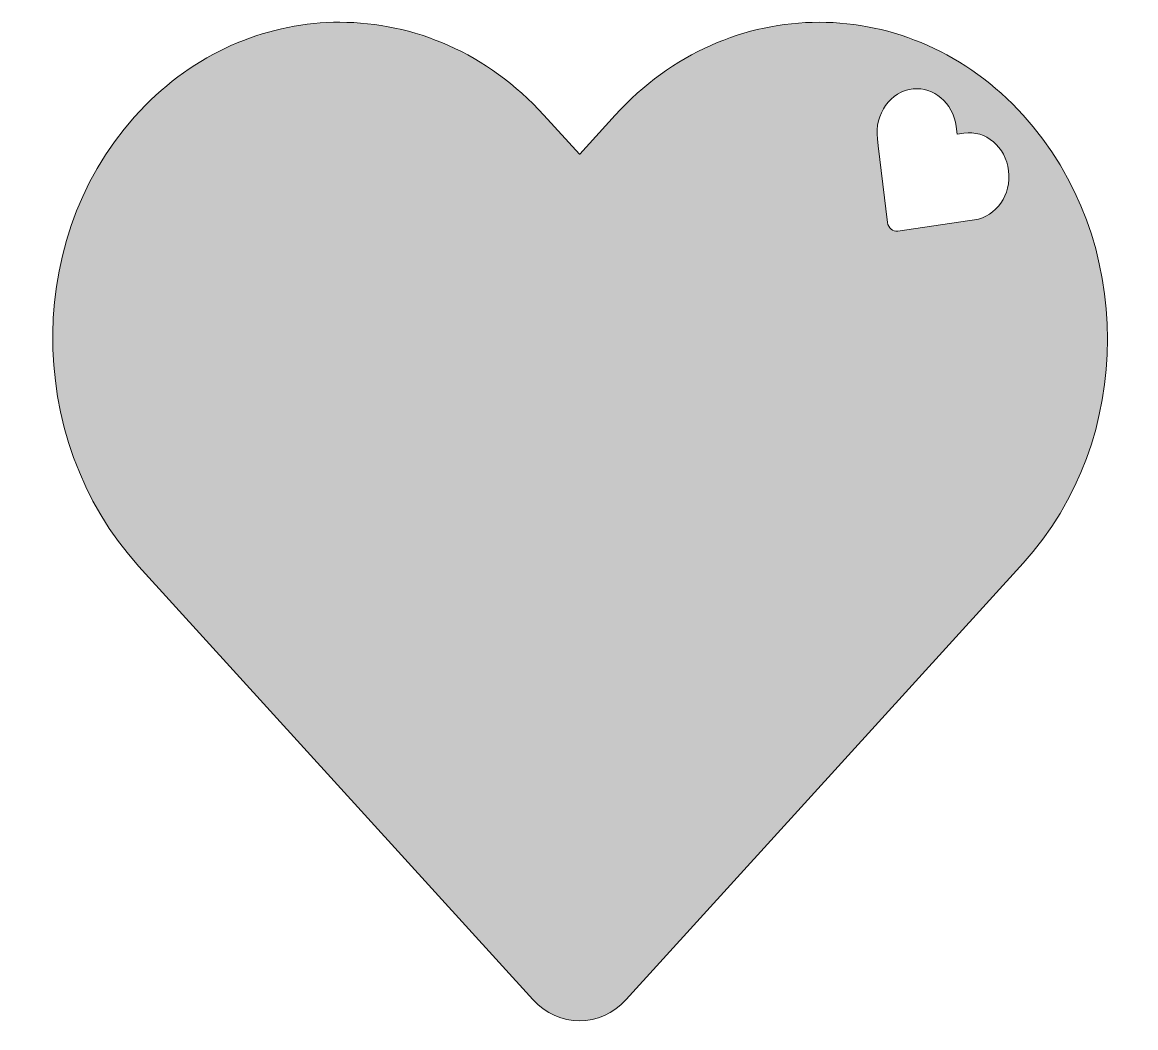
# Model space of a CAD drawing. Header units: inches. Extents: x 43.78 to 50.1, y -18.43 to -12.72.
import ezdxf

# ---------------------------------------------------------------- set-up
doc = ezdxf.new("R2010")
doc.units = ezdxf.units.IN
doc.header["$MEASUREMENT"] = 0
doc.layers.add('_U+0421_U+043B_U+043E_U+0439 1', color=7, linetype='Continuous')

msp = doc.modelspace()

# ---------------------------------------------------------------- hatches: boundary and pattern name
at = {"layer": '_U+0421_U+043B_U+043E_U+0439 1', "true_color": 0xffffff}
h = msp.add_hatch(color=7, dxfattribs=at)
h.dxf.hatch_style = 2
edge = h.paths.add_edge_path()
edge.add_spline(control_points=[(49.458, -13.2479), (49.1385, -12.8966), (48.7198, -12.7208), (48.3009, -12.7208), (47.882, -12.7208), (47.4633, -12.8966), (47.1438, -13.2479), (47.1438, -13.2479), (46.9422, -13.4697), (46.9422, -13.4697), (46.9416, -13.4703), (46.9405, -13.4703), (46.9398, -13.4697), (46.9398, -13.4697), (46.7383, -13.2479), (46.7383, -13.2479), (46.4187, -12.8966), (45.9999, -12.7208), (45.581, -12.7208), (45.1852, -12.7208), (44.7894, -12.8778), (44.4774, -13.1917), (43.7865, -13.8868), (43.7786, -15.0833), (44.4408, -15.8114), (44.4408, -15.8114), (46.6762, -18.2697), (46.6762, -18.2697), (46.8224, -18.4305), (47.0595, -18.4305), (47.2058, -18.2697), (47.2058, -18.2697), (49.458, -15.7929), (49.458, -15.7929), (50.0972, -15.0902), (50.0972, -13.9506), (49.458, -13.2479)], knot_values=[0, 0, 0, 0, 1, 1, 1, 2, 2, 2, 3, 3, 3, 4, 4, 4, 5, 5, 5, 6, 6, 6, 7, 7, 7, 8, 8, 8, 9, 9, 9, 10, 10, 10, 11, 11, 11, 12, 12, 12, 12], degree=3, periodic=1)
edge = h.paths.add_edge_path()
edge.add_spline(control_points=[(49.1823, -13.8427), (49.1823, -13.8427), (49.143, -13.8485), (49.143, -13.8485), (49.143, -13.8485), (48.7469, -13.907), (48.7469, -13.907), (48.7185, -13.9111), (48.6926, -13.8892), (48.6888, -13.8581), (48.6888, -13.8581), (48.6356, -13.4225), (48.6356, -13.4225), (48.6356, -13.4225), (48.6309, -13.3829), (48.6309, -13.3829), (48.6137, -13.2421), (48.7056, -13.1117), (48.8342, -13.0992), (48.8924, -13.0935), (48.9477, -13.1127), (48.9911, -13.1491), (49.037, -13.1877), (49.0695, -13.2455), (49.0779, -13.3134), (49.0779, -13.3134), (49.083, -13.3562), (49.083, -13.3562), (49.083, -13.3564), (49.0831, -13.3565), (49.0833, -13.3565), (49.0833, -13.3565), (49.1223, -13.3507), (49.1223, -13.3507), (49.1841, -13.3417), (49.2433, -13.3609), (49.2892, -13.3994), (49.3352, -13.4381), (49.3677, -13.4958), (49.3759, -13.5638), (49.3926, -13.6996), (49.3058, -13.8245), (49.1823, -13.8427)], knot_values=[0, 0, 0, 0, 1, 1, 1, 2, 2, 2, 3, 3, 3, 4, 4, 4, 5, 5, 5, 6, 6, 6, 7, 7, 7, 8, 8, 8, 9, 9, 9, 10, 10, 10, 11, 11, 11, 12, 12, 12, 13, 13, 13, 14, 14, 14, 14], degree=3, periodic=1)

# ---------------------------------------------------------------- linework, layer by layer
at = {"layer": '_U+0421_U+043B_U+043E_U+0439 1', "lineweight": 0}
for points, knots in [([(49.458, -13.2479), (49.1385, -12.8966), (48.7198, -12.7208), (48.3009, -12.7208), (47.882, -12.7208), (47.4633, -12.8966), (47.1438, -13.2479), (47.1438, -13.2479), (46.9422, -13.4697), (46.9422, -13.4697), (46.9416, -13.4703), (46.9405, -13.4703), (46.9398, -13.4697), (46.9398, -13.4697), (46.7383, -13.2479), (46.7383, -13.2479), (46.4187, -12.8966), (45.9999, -12.7208), (45.581, -12.7208), (45.1852, -12.7208), (44.7894, -12.8778), (44.4774, -13.1917), (43.7865, -13.8868), (43.7786, -15.0833), (44.4408, -15.8114), (44.4408, -15.8114), (46.6762, -18.2697), (46.6762, -18.2697), (46.8224, -18.4305), (47.0595, -18.4305), (47.2058, -18.2697), (47.2058, -18.2697), (49.458, -15.7929), (49.458, -15.7929), (50.0972, -15.0902), (50.0972, -13.9506), (49.458, -13.2479)], [0, 0, 0, 0, 1, 1, 1, 2, 2, 2, 3, 3, 3, 4, 4, 4, 5, 5, 5, 6, 6, 6, 7, 7, 7, 8, 8, 8, 9, 9, 9, 10, 10, 10, 11, 11, 11, 12, 12, 12, 12]), ([(49.1823, -13.8427), (49.1823, -13.8427), (49.143, -13.8485), (49.143, -13.8485), (49.143, -13.8485), (48.7469, -13.907), (48.7469, -13.907), (48.7185, -13.9111), (48.6926, -13.8892), (48.6888, -13.8581), (48.6888, -13.8581), (48.6356, -13.4225), (48.6356, -13.4225), (48.6356, -13.4225), (48.6309, -13.3829), (48.6309, -13.3829), (48.6137, -13.2421), (48.7056, -13.1117), (48.8342, -13.0992), (48.8924, -13.0935), (48.9477, -13.1127), (48.9911, -13.1491), (49.037, -13.1877), (49.0695, -13.2455), (49.0779, -13.3134), (49.0779, -13.3134), (49.083, -13.3562), (49.083, -13.3562), (49.083, -13.3564), (49.0831, -13.3565), (49.0833, -13.3565), (49.0833, -13.3565), (49.1223, -13.3507), (49.1223, -13.3507), (49.1841, -13.3417), (49.2433, -13.3609), (49.2892, -13.3994), (49.3352, -13.4381), (49.3677, -13.4958), (49.3759, -13.5638), (49.3926, -13.6996), (49.3058, -13.8245), (49.1823, -13.8427)], [0, 0, 0, 0, 1, 1, 1, 2, 2, 2, 3, 3, 3, 4, 4, 4, 5, 5, 5, 6, 6, 6, 7, 7, 7, 8, 8, 8, 9, 9, 9, 10, 10, 10, 11, 11, 11, 12, 12, 12, 13, 13, 13, 14, 14, 14, 14])]:
    msp.add_open_spline(points, degree=3, knots=knots, dxfattribs=at)

doc.saveas('drawing.dxf')
